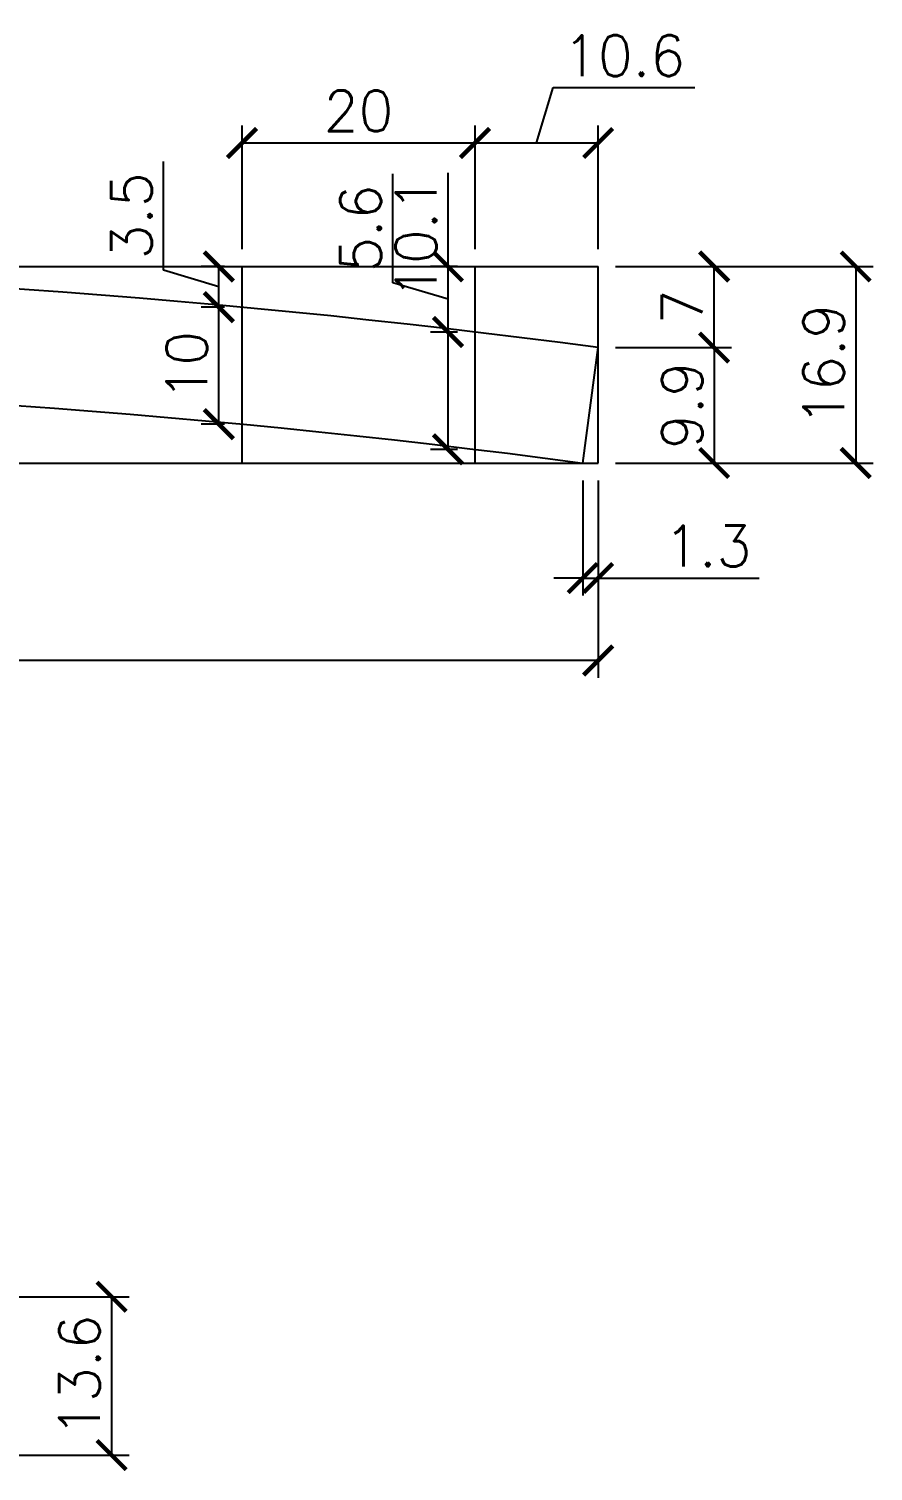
# Model space of a CAD drawing. Extents: x 2582 to 11841, y -26396 to 2611.
# Drawn here: x 4661.4 to 4806.3, y -1702.3 to -1454.6 of the extents above; entities that cross this region are included whole.
import ezdxf

# ---------------------------------------------------------------- set-up
doc = ezdxf.new("R2010")
doc.units = 0
doc.layers.add('COTA', color=241, linetype='Continuous')
doc.layers.add('Painéis', color=200, linetype='Continuous')
doc.styles.add('Romans', font='romans.shx')
doc.dimstyles.new('Cota Seção (2x)', dxfattribs={"dimtxt": 7, "dimasz": 5, "dimexe": 3, "dimexo": 3, "dimgap": 2, "dimtad": 3, "dimdec": 1, "dimlfac": 0.5, "dimzin": 12, "dimdsep": 46, "dimtxsty": 'Romans', "dimblk": 'ARCHTICK', "dimcen": 0, "dimclrd": 4, "dimclre": 4, "dimclrt": 1, "dimadec": 1, "dimazin": 3, "dimtfac": 1, "dimtdec": 1, "dimtmove": 0, "dimatfit": 3, "dimldrblk": 'OBLIQUE', "dimfxl": 1, "dimtolj": 1, "dimtzin": 12, "dimarcsym": 0})

# ---------------------------------------------------------------- blocks, each defined once
blk = doc.blocks.new('_ArchTick')
at = {"color": 0, "linetype": 'ByBlock', "const_width": 0.15}
blk.add_lwpolyline([(-0.5, -0.5), (0.5, 0.5)], dxfattribs=at)
blk = doc.blocks.new('*D333')
at = {"layer": 'COTA', "color": 4, "linetype": 'ByBlock', "lineweight": -2, "transparency": 16777216}
for p, q in [((4762.13, -1495.41), (4782.04, -1495.41)), ((4779.04, -1509.34), (4779.04, -1495.41))]:
    blk.add_line(p, q, dxfattribs=at)
at = {"layer": 'COTA', "color": 4, "lineweight": -2, "transparency": 16777216}
blk.add_line((4762.13, -1509.34), (4782.04, -1509.34), dxfattribs=at)
at = {"layer": 'Defpoints', "color": 0, "linetype": 'ByBlock', "transparency": 16777216}
for p in [(4759.13, -1495.41), (4779.04, -1495.41), (4759.13, -1509.34)]:
    blk.add_point(p, dxfattribs=at)
at = {"layer": 'COTA', "color": 4, "linetype": 'ByBlock', "lineweight": -2, "transparency": 16777216, "xscale": 5, "yscale": 5, "zscale": 5}
for p, rotation in [((4779.04, -1495.41), 90), ((4779.04, -1509.34), 270)]:
    blk.add_blockref('_ArchTick', p, dxfattribs=dict(at, rotation=rotation))
at = {"layer": 'COTA', "color": 1, "linetype": 'ByBlock', "transparency": 16777216, "insert": (4773.54, -1502.37), "char_height": 7, "attachment_point": 5, "rotation": 90, "style": 'Romans'}
blk.add_mtext('\\A1;7', dxfattribs=at)
blk = doc.blocks.new('_Oblique')
at = {"color": 0, "linetype": 'ByBlock', "lineweight": -2}
blk.add_line((-0.5, -0.5), (0.5, 0.5), dxfattribs=at)
blk = doc.blocks.new('*D334')
at = {"layer": 'COTA', "color": 4, "lineweight": -2, "transparency": 16777216}
blk.add_line((4762.13, -1509.34), (4782.04, -1509.34), dxfattribs=at)
at = {"layer": 'COTA', "color": 4, "linetype": 'ByBlock', "lineweight": -2, "transparency": 16777216}
for p, q in [((4779.04, -1509.34), (4779.04, -1529.16)), ((4762.13, -1529.16), (4782.04, -1529.16))]:
    blk.add_line(p, q, dxfattribs=at)
at = {"layer": 'Defpoints', "color": 0, "linetype": 'ByBlock', "transparency": 16777216}
for p in [(4759.13, -1509.34), (4759.13, -1529.16), (4779.04, -1529.16)]:
    blk.add_point(p, dxfattribs=at)
at = {"layer": 'COTA', "color": 4, "linetype": 'ByBlock', "lineweight": -2, "transparency": 16777216, "xscale": 5, "yscale": 5, "zscale": 5}
for p, rotation in [((4779.04, -1509.34), 90), ((4779.04, -1529.16), 270)]:
    blk.add_blockref('_ArchTick', p, dxfattribs=dict(at, rotation=rotation))
at = {"layer": 'COTA', "color": 1, "linetype": 'ByBlock', "transparency": 16777216, "insert": (4773.54, -1519.25), "char_height": 7, "attachment_point": 5, "rotation": 90, "style": 'Romans'}
blk.add_mtext('\\A1;9.9', dxfattribs=at)
blk = doc.blocks.new('*D335')
at = {"layer": 'COTA', "color": 4, "lineweight": -2, "transparency": 16777216}
blk.add_line((4762.13, -1495.41), (4806.35, -1495.41), dxfattribs=at)
at = {"layer": 'COTA', "color": 4, "linetype": 'ByBlock', "lineweight": -2, "transparency": 16777216}
for p, q in [((4803.35, -1495.41), (4803.35, -1529.16)), ((4762.13, -1529.16), (4806.35, -1529.16))]:
    blk.add_line(p, q, dxfattribs=at)
at = {"layer": 'Defpoints', "color": 0, "linetype": 'ByBlock', "transparency": 16777216}
for p in [(4759.13, -1495.41), (4759.13, -1529.16), (4803.35, -1529.16)]:
    blk.add_point(p, dxfattribs=at)
at = {"layer": 'COTA', "color": 4, "linetype": 'ByBlock', "lineweight": -2, "transparency": 16777216, "xscale": 5, "yscale": 5, "zscale": 5}
for p, rotation in [((4803.35, -1495.41), 90), ((4803.35, -1529.16), 270)]:
    blk.add_blockref('_ArchTick', p, dxfattribs=dict(at, rotation=rotation))
at = {"layer": 'COTA', "color": 1, "linetype": 'ByBlock', "transparency": 16777216, "insert": (4797.85, -1512.29), "char_height": 7, "attachment_point": 5, "rotation": 90, "style": 'Romans'}
blk.add_mtext('\\A1;16.9', dxfattribs=at)
blk = doc.blocks.new('*D336')
at = {"layer": 'COTA', "color": 4, "lineweight": -2, "transparency": 16777216}
blk.add_line((4756.49, -1532.16), (4756.49, -1551.91), dxfattribs=at)
at = {"layer": 'COTA', "color": 4, "linetype": 'ByBlock', "lineweight": -2, "transparency": 16777216}
for p, q in [((4759.13, -1532.16), (4759.13, -1551.91)), ((4756.49, -1548.91), (4751.49, -1548.91)), ((4756.49, -1548.91), (4759.13, -1548.91)), ((4759.13, -1548.91), (4786.8, -1548.91))]:
    blk.add_line(p, q, dxfattribs=at)
at = {"layer": 'Defpoints', "color": 0, "linetype": 'ByBlock', "transparency": 16777216}
for p in [(4756.49, -1529.16), (4759.13, -1529.16), (4759.13, -1548.91)]:
    blk.add_point(p, dxfattribs=at)
at = {"layer": 'COTA', "color": 4, "linetype": 'ByBlock', "lineweight": -2, "transparency": 16777216, "xscale": 5, "yscale": 5, "zscale": 5}
blk.add_blockref('_ArchTick', (4756.49, -1548.91), dxfattribs=at)
at = {"layer": 'COTA', "color": 4, "linetype": 'ByBlock', "lineweight": -2, "transparency": 16777216, "xscale": 5, "yscale": 5, "zscale": 5, "rotation": 180}
blk.add_blockref('_ArchTick', (4759.13, -1548.91), dxfattribs=at)
at = {"layer": 'COTA', "color": 1, "linetype": 'ByBlock', "transparency": 16777216, "insert": (4777.96, -1543.41), "char_height": 7, "attachment_point": 5, "style": 'Romans'}
blk.add_mtext('\\A1;1.3', dxfattribs=at)
blk = doc.blocks.new('*D419')
at = {"layer": 'COTA', "color": 4, "lineweight": -2, "transparency": 16777216}
blk.add_line((4643.75, -1672.32), (4678.57, -1672.32), dxfattribs=at)
at = {"layer": 'COTA', "color": 4, "linetype": 'ByBlock', "lineweight": -2, "transparency": 16777216}
for p, q in [((4675.57, -1672.32), (4675.57, -1699.51)), ((4643.75, -1699.51), (4678.57, -1699.51))]:
    blk.add_line(p, q, dxfattribs=at)
at = {"layer": 'Defpoints', "color": 0, "linetype": 'ByBlock', "transparency": 16777216}
for p in [(4640.75, -1672.32), (4640.75, -1699.51), (4675.57, -1699.51)]:
    blk.add_point(p, dxfattribs=at)
at = {"layer": 'COTA', "color": 4, "linetype": 'ByBlock', "lineweight": -2, "transparency": 16777216, "xscale": 5, "yscale": 5, "zscale": 5}
for p, rotation in [((4675.57, -1672.32), 90), ((4675.57, -1699.51), 270)]:
    blk.add_blockref('_ArchTick', p, dxfattribs=dict(at, rotation=rotation))
at = {"layer": 'COTA', "color": 1, "linetype": 'ByBlock', "transparency": 16777216, "insert": (4670.07, -1685.91), "char_height": 7, "attachment_point": 5, "rotation": 90, "style": 'Romans'}
blk.add_mtext('\\A1;13.6', dxfattribs=at)
blk = doc.blocks.new('*D986')
at = {"layer": 'COTA', "color": 4, "linetype": 'ByBlock', "lineweight": -2, "transparency": 16777216}
for p, q in [((4694.98, -1502.4), (4690.98, -1502.4)), ((4693.98, -1522.49), (4693.98, -1502.4))]:
    blk.add_line(p, q, dxfattribs=at)
at = {"layer": 'COTA', "color": 4, "lineweight": -2, "transparency": 16777216}
blk.add_line((4694.98, -1522.49), (4690.98, -1522.49), dxfattribs=at)
at = {"layer": 'Defpoints', "color": 0, "linetype": 'ByBlock', "transparency": 16777216}
for p in [(4693.98, -1502.4), (4697.98, -1502.4), (4697.98, -1522.49)]:
    blk.add_point(p, dxfattribs=at)
at = {"layer": 'COTA', "color": 4, "linetype": 'ByBlock', "lineweight": -2, "transparency": 16777216, "xscale": 5, "yscale": 5, "zscale": 5}
for p, rotation in [((4693.98, -1502.4), 90), ((4693.98, -1522.49), 270)]:
    blk.add_blockref('_ArchTick', p, dxfattribs=dict(at, rotation=rotation))
at = {"layer": 'COTA', "color": 1, "linetype": 'ByBlock', "transparency": 16777216, "insert": (4688.48, -1512.45), "char_height": 7, "attachment_point": 5, "rotation": 90, "style": 'Romans'}
blk.add_mtext('\\A1;10', dxfattribs=at)
blk = doc.blocks.new('*D987')
at = {"layer": 'COTA', "color": 4, "linetype": 'ByBlock', "lineweight": -2, "transparency": 16777216}
for p, q in [((4684.48, -1496.05), (4684.48, -1477.39)), ((4694.98, -1495.41), (4690.98, -1495.41)), ((4693.98, -1502.4), (4693.98, -1495.41)), ((4693.98, -1498.9), (4684.48, -1496.05))]:
    blk.add_line(p, q, dxfattribs=at)
at = {"layer": 'COTA', "color": 4, "lineweight": -2, "transparency": 16777216}
blk.add_line((4694.98, -1502.4), (4690.98, -1502.4), dxfattribs=at)
at = {"layer": 'Defpoints', "color": 0, "linetype": 'ByBlock', "transparency": 16777216}
for p in [(4693.98, -1495.41), (4697.98, -1495.41), (4697.98, -1502.4)]:
    blk.add_point(p, dxfattribs=at)
at = {"layer": 'COTA', "color": 4, "linetype": 'ByBlock', "lineweight": -2, "transparency": 16777216, "xscale": 5, "yscale": 5, "zscale": 5}
for p, rotation in [((4693.98, -1495.41), 90), ((4693.98, -1502.4), 270)]:
    blk.add_blockref('_ArchTick', p, dxfattribs=dict(at, rotation=rotation))
at = {"layer": 'COTA', "color": 1, "linetype": 'ByBlock', "transparency": 16777216, "insert": (4678.98, -1486.72), "char_height": 7, "attachment_point": 5, "rotation": 90, "style": 'Romans'}
blk.add_mtext('\\A1;3.5', dxfattribs=at)
blk = doc.blocks.new('*D988')
at = {"layer": 'COTA', "color": 4, "linetype": 'ByBlock', "lineweight": -2, "transparency": 16777216}
for p, q in [((4733.35, -1506.67), (4733.35, -1479.34)), ((4734.98, -1506.67), (4730.35, -1506.67)), ((4733.35, -1526.81), (4733.35, -1506.67))]:
    blk.add_line(p, q, dxfattribs=at)
at = {"layer": 'COTA', "color": 4, "lineweight": -2, "transparency": 16777216}
blk.add_line((4734.98, -1526.81), (4730.35, -1526.81), dxfattribs=at)
at = {"layer": 'Defpoints', "color": 0, "linetype": 'ByBlock', "transparency": 16777216}
for p in [(4733.35, -1506.67), (4737.98, -1506.67), (4737.98, -1526.81)]:
    blk.add_point(p, dxfattribs=at)
at = {"layer": 'COTA', "color": 4, "linetype": 'ByBlock', "lineweight": -2, "transparency": 16777216, "xscale": 5, "yscale": 5, "zscale": 5}
for p, rotation in [((4733.35, -1506.67), 90), ((4733.35, -1526.81), 270)]:
    blk.add_blockref('_ArchTick', p, dxfattribs=dict(at, rotation=rotation))
at = {"layer": 'COTA', "color": 1, "linetype": 'ByBlock', "transparency": 16777216, "insert": (4727.85, -1490.5), "char_height": 7, "attachment_point": 5, "rotation": 90, "style": 'Romans'}
blk.add_mtext('\\A1;10.1', dxfattribs=at)
blk = doc.blocks.new('*D989')
at = {"layer": 'COTA', "color": 4, "linetype": 'ByBlock', "lineweight": -2, "transparency": 16777216}
for p, q in [((4723.85, -1498.19), (4723.85, -1479.52)), ((4734.98, -1495.41), (4730.35, -1495.41)), ((4733.35, -1506.67), (4733.35, -1495.41)), ((4733.35, -1501.04), (4723.85, -1498.19))]:
    blk.add_line(p, q, dxfattribs=at)
at = {"layer": 'COTA', "color": 4, "lineweight": -2, "transparency": 16777216}
blk.add_line((4734.98, -1506.67), (4730.35, -1506.67), dxfattribs=at)
at = {"layer": 'Defpoints', "color": 0, "linetype": 'ByBlock', "transparency": 16777216}
for p in [(4733.35, -1495.41), (4737.98, -1495.41), (4737.98, -1506.67)]:
    blk.add_point(p, dxfattribs=at)
at = {"layer": 'COTA', "color": 4, "linetype": 'ByBlock', "lineweight": -2, "transparency": 16777216, "xscale": 5, "yscale": 5, "zscale": 5}
for p, rotation in [((4733.35, -1495.41), 90), ((4733.35, -1506.67), 270)]:
    blk.add_blockref('_ArchTick', p, dxfattribs=dict(at, rotation=rotation))
at = {"layer": 'COTA', "color": 1, "linetype": 'ByBlock', "transparency": 16777216, "insert": (4718.35, -1488.85), "char_height": 7, "attachment_point": 5, "rotation": 90, "style": 'Romans'}
blk.add_mtext('\\A1;5.6', dxfattribs=at)
blk = doc.blocks.new('*D992')
at = {"layer": 'COTA', "color": 4, "lineweight": -2, "transparency": 16777216}
blk.add_line((4697.98, -1492.41), (4697.98, -1471.2), dxfattribs=at)
at = {"layer": 'COTA', "color": 4, "linetype": 'ByBlock', "lineweight": -2, "transparency": 16777216}
for p, q in [((4737.98, -1492.41), (4737.98, -1471.2)), ((4697.98, -1474.2), (4737.98, -1474.2))]:
    blk.add_line(p, q, dxfattribs=at)
at = {"layer": 'Defpoints', "color": 0, "linetype": 'ByBlock', "transparency": 16777216}
for p in [(4737.98, -1474.2), (4697.98, -1495.41), (4737.98, -1495.41)]:
    blk.add_point(p, dxfattribs=at)
at = {"layer": 'COTA', "color": 4, "linetype": 'ByBlock', "lineweight": -2, "transparency": 16777216, "xscale": 5, "yscale": 5, "zscale": 5, "rotation": 180}
blk.add_blockref('_ArchTick', (4697.98, -1474.2), dxfattribs=at)
at = {"layer": 'COTA', "color": 4, "linetype": 'ByBlock', "lineweight": -2, "transparency": 16777216, "xscale": 5, "yscale": 5, "zscale": 5}
blk.add_blockref('_ArchTick', (4737.98, -1474.2), dxfattribs=at)
at = {"layer": 'COTA', "color": 1, "linetype": 'ByBlock', "transparency": 16777216, "insert": (4717.98, -1468.7), "char_height": 7, "attachment_point": 5, "style": 'Romans'}
blk.add_mtext('\\A1;20', dxfattribs=at)
blk = doc.blocks.new('*D993')
at = {"layer": 'COTA', "color": 4, "linetype": 'ByBlock', "lineweight": -2, "transparency": 16777216}
for p, q in [((4748.56, -1474.2), (4751.41, -1464.7)), ((4751.41, -1464.7), (4775.74, -1464.7)), ((4759.13, -1492.41), (4759.13, -1471.2)), ((4737.98, -1474.2), (4759.13, -1474.2))]:
    blk.add_line(p, q, dxfattribs=at)
at = {"layer": 'COTA', "color": 4, "lineweight": -2, "transparency": 16777216}
blk.add_line((4737.98, -1492.41), (4737.98, -1471.2), dxfattribs=at)
at = {"layer": 'Defpoints', "color": 0, "linetype": 'ByBlock', "transparency": 16777216}
for p in [(4759.13, -1474.2), (4737.98, -1495.41), (4759.13, -1495.41)]:
    blk.add_point(p, dxfattribs=at)
at = {"layer": 'COTA', "color": 4, "linetype": 'ByBlock', "lineweight": -2, "transparency": 16777216, "xscale": 5, "yscale": 5, "zscale": 5, "rotation": 180}
blk.add_blockref('_ArchTick', (4737.98, -1474.2), dxfattribs=at)
at = {"layer": 'COTA', "color": 4, "linetype": 'ByBlock', "lineweight": -2, "transparency": 16777216, "xscale": 5, "yscale": 5, "zscale": 5}
blk.add_blockref('_ArchTick', (4759.13, -1474.2), dxfattribs=at)
at = {"layer": 'COTA', "color": 1, "linetype": 'ByBlock', "transparency": 16777216, "insert": (4763.57, -1459.2), "char_height": 7, "attachment_point": 5, "style": 'Romans'}
blk.add_mtext('\\A1;10.6', dxfattribs=at)
blk = doc.blocks.new('*D994')
at = {"layer": 'COTA', "color": 4, "linetype": 'ByBlock', "lineweight": -2, "transparency": 16777216}
for p, q in [((4337.98, -1532.16), (4337.98, -1566.06)), ((4759.13, -1563.06), (4337.98, -1563.06))]:
    blk.add_line(p, q, dxfattribs=at)
at = {"layer": 'COTA', "color": 4, "lineweight": -2, "transparency": 16777216}
blk.add_line((4759.13, -1532.16), (4759.13, -1566.06), dxfattribs=at)
at = {"layer": 'Defpoints', "color": 0, "linetype": 'ByBlock', "transparency": 16777216}
for p in [(4337.98, -1529.16), (4759.13, -1529.16), (4337.98, -1563.06)]:
    blk.add_point(p, dxfattribs=at)
at = {"layer": 'COTA', "color": 4, "linetype": 'ByBlock', "lineweight": -2, "transparency": 16777216, "xscale": 5, "yscale": 5, "zscale": 5, "rotation": 180}
blk.add_blockref('_ArchTick', (4337.98, -1563.06), dxfattribs=at)
at = {"layer": 'COTA', "color": 4, "linetype": 'ByBlock', "lineweight": -2, "transparency": 16777216, "xscale": 5, "yscale": 5, "zscale": 5}
blk.add_blockref('_ArchTick', (4759.13, -1563.06), dxfattribs=at)
at = {"layer": 'COTA', "color": 1, "linetype": 'ByBlock', "transparency": 16777216, "insert": (4548.56, -1557.56), "char_height": 7, "attachment_point": 5, "style": 'Romans'}
blk.add_mtext('\\A1;210.6', dxfattribs=at)

msp = doc.modelspace()

# ---------------------------------------------------------------- linework, layer by layer
at = {"layer": 'COTA', "linetype": 'ByBlock'}
for p, q in [((4337.98, -1495.41), (4759.13, -1495.41)), ((4697.98, -1529.16), (4697.98, -1495.41)), ((4737.98, -1529.16), (4737.98, -1495.41)), ((4759.13, -1529.16), (4759.13, -1495.41)), ((4337.98, -1529.16), (4759.13, -1529.16))]:
    msp.add_line(p, q, dxfattribs=at)
at = {"layer": 'Painéis'}
msp.add_lwpolyline([(4756.49, -1529.16), (4759.13, -1509.34, 0.066257), (4337.98, -1509.38), (4340.94, -1529.16, -0.066206)], format="xyb", close=True, dxfattribs=at)

# ---------------------------------------------------------------- dimensions: what is measured, and where the dimension line sits
at = {"layer": 'COTA', "linetype": 'ByBlock'}
for base, p1, p2, picture, middle in [((4759.13, -1474.2), (4737.98, -1495.41), (4759.13, -1495.41), '*D993', (4753.41, -1459.2)), ((4737.98, -1474.2), (4697.98, -1495.41), (4737.98, -1495.41), '*D992', (4717.98, -1468.7))]:
    dim = msp.add_linear_dim(base=base, p1=p1, p2=p2, dimstyle='Cota Seção (2x)', override={"dimtmove": 1}, dxfattribs=at)
    dim.commit()
    dim.dimension.update_dxf_attribs({"geometry": picture, "text_midpoint": middle})
for base, p1, p2, picture, middle in [((4693.98, -1495.41), (4697.98, -1502.4), (4697.98, -1495.41), '*D987', (4678.98, -1494.05)), ((4733.35, -1495.41), (4737.98, -1506.67), (4737.98, -1495.41), '*D989', (4718.35, -1496.19))]:
    dim = msp.add_linear_dim(base=base, p1=p1, p2=p2, angle=90, dimstyle='Cota Seção (2x)', override={"dimtmove": 1}, dxfattribs=at)
    dim.commit()
    dim.dimension.update_dxf_attribs({"geometry": picture, "text_midpoint": middle})
for base, p1, p2, picture, middle in [((4733.35, -1506.67), (4737.98, -1526.81), (4737.98, -1506.67), '*D988', (4727.85, -1490.5)), ((4779.04, -1495.41), (4759.13, -1509.34), (4759.13, -1495.41), '*D333', (4773.54, -1502.37)), ((4803.35, -1529.16), (4759.13, -1495.41), (4759.13, -1529.16), '*D335', (4797.85, -1512.29)), ((4693.98, -1502.4), (4697.98, -1522.49), (4697.98, -1502.4), '*D986', (4688.48, -1512.45)), ((4779.04, -1529.16), (4759.13, -1509.34), (4759.13, -1529.16), '*D334', (4773.54, -1519.25)), ((4675.57, -1699.51), (4640.75, -1672.32), (4640.75, -1699.51), '*D419', (4670.07, -1685.91))]:
    dim = msp.add_linear_dim(base=base, p1=p1, p2=p2, angle=90, dimstyle='Cota Seção (2x)', dxfattribs=at)
    dim.commit()
    dim.dimension.update_dxf_attribs({"geometry": picture, "text_midpoint": middle})
for base, p1, p2, picture, middle in [((4337.98, -1563.06), (4759.13, -1529.16), (4337.98, -1529.16), '*D994', (4548.56, -1557.56)), ((4759.13, -1548.91), (4756.49, -1529.16), (4759.13, -1529.16), '*D336', (4777.96, -1543.41))]:
    dim = msp.add_linear_dim(base=base, p1=p1, p2=p2, dimstyle='Cota Seção (2x)', dxfattribs=at)
    dim.commit()
    dim.dimension.update_dxf_attribs({"geometry": picture, "text_midpoint": middle})

doc.saveas('drawing.dxf')
